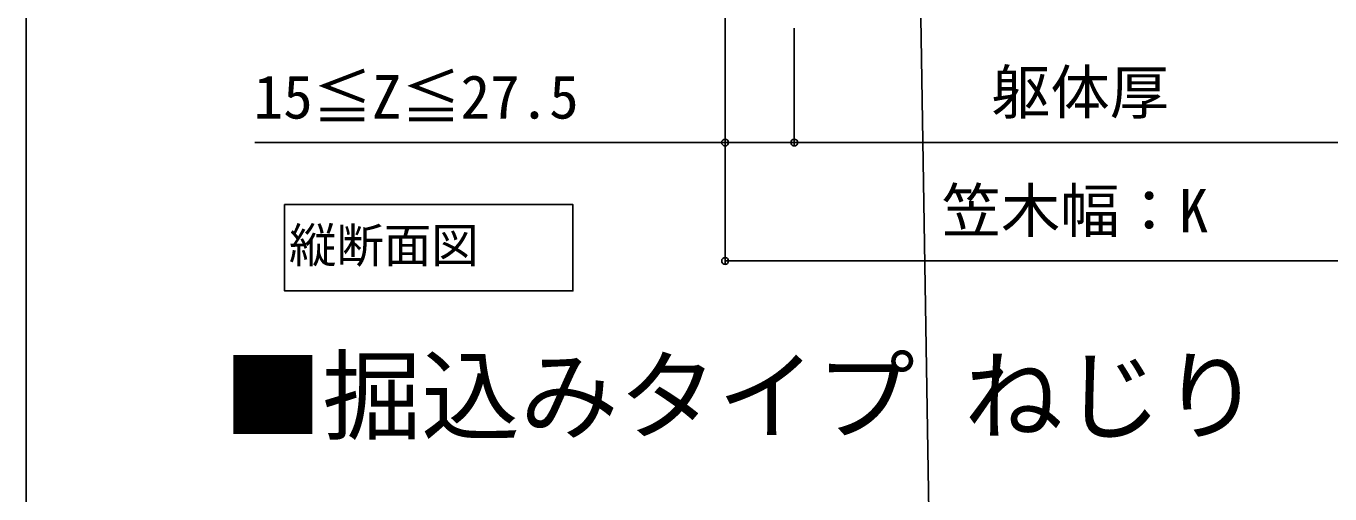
# Model space of a CAD drawing. Units: millimetres, scale not verified. Extents: x -875 to 875, y -1300 to 1293.
# Drawn here: x -875 to -544.9, y -117.8 to 0.7 of the extents above; entities that cross this region are included whole.
import ezdxf
from ezdxf.enums import TextEntityAlignment as Align

# ---------------------------------------------------------------- set-up
doc = ezdxf.new("R2010")
doc.units = ezdxf.units.MM
doc.header["$LTSCALE"] = 8
for name, color, linetype in [('0-2_USER1', 3, 'Continuous'), ('0-4_YKK_11E', 7, 'Continuous'), ('0-8_YKK_D', 6, 'Continuous'), ('0-9_YKK_ZWAK', 7, 'Continuous')]:
    doc.layers.add(name, color=color, linetype=linetype)
doc.styles.add('ＭＳ ゴシック', font='')
doc.styles.get('ＭＳ ゴシック').set_extended_font_data('MS Gothic')

msp = doc.modelspace()

# ---------------------------------------------------------------- linework, layer by layer
at = {"layer": '0-2_USER1'}
msp.add_lwpolyline([(-809.56, -58.515), (-809.56, -44.515), (-736.574, -44.515), (-736.574, -66.397), (-809.56, -66.397)], close=True, dxfattribs=at)
at = {"layer": '0-4_YKK_11E'}
msp.add_lwpolyline([(-662.501, 868.399), (-643.023, -336.068), (-682.377, -332.789)], dxfattribs=at)
at = {"layer": '0-8_YKK_D'}
for p, q in [((-698.023, 60.699), (-698.023, -29.802)), ((-698.023, 60.699), (-698.023, -59.802)), ((-680.523, 0.198), (-680.523, -29.802)), ((-680.523, 0.198), (-680.523, -29.802)), ((-680.523, -28.802), (-515.523, -28.802)), ((-698.023, -58.802), (-498.023, -58.802))]:
    msp.add_line(p, q, dxfattribs=at)
msp.add_lwpolyline([(-680.523, -28.802), (-698.023, -28.802), (-817.086, -28.802)], dxfattribs=at)
for centre in [(-698.023, -28.802), (-680.523, -28.802), (-680.523, -28.802), (-698.023, -58.802)]:
    msp.add_circle(centre, 0.875, dxfattribs=at)
at = {"layer": '0-9_YKK_ZWAK'}
msp.add_line((-875, 1250.4), (-875, -1299.6), dxfattribs=at)

# ---------------------------------------------------------------- texts
at = {"layer": '0-2_USER1', "style": 'ＭＳ ゴシック'}
for s, height, p in [('縦断面図', 8.798, (-808.432, -61.873)), ('■掘込みタイプ ねじり', 18.33, (-825, -107.6))]:
    msp.add_text(s, height=height, dxfattribs=at).set_placement(p, align=Align.BOTTOM_LEFT)
at = {"layer": '0-8_YKK_D', "style": 'ＭＳ ゴシック'}
for s, p in [('躯体厚', (-630.665, -24.842)), ('15≦Z≦27.5', (-817.387, -26.035)), ('笠木幅：K', (-643.194, -54.842))]:
    msp.add_text(s, height=11, dxfattribs=at).set_placement(p, align=Align.BOTTOM_LEFT)

doc.saveas('drawing.dxf')
